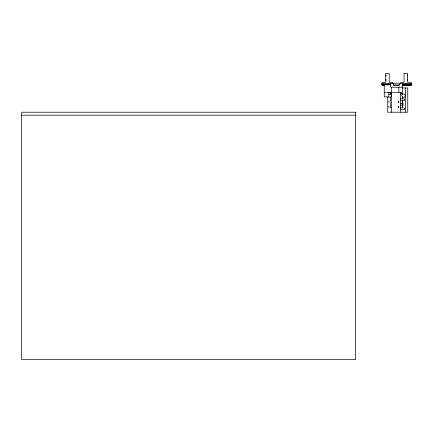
<?xml version="1.0" encoding="UTF-8"?>
<svg xmlns="http://www.w3.org/2000/svg" width="433" height="433" viewBox="0 0 433 433"><rect width="100%" height="100%" fill="white"/><g stroke="black" fill="none" stroke-linecap="round" stroke-linejoin="round"><path stroke-width="0.65" d="M393.667 83.152L398.604 83.152M381.911 83.629L390.593 83.629M402.371 83.629L411.35 83.629M381.911 84.191L390.593 84.191M402.371 84.191L411.35 84.191M381.911 84.83L390.593 84.884M393.548 84.884L398.858 84.884L398.858 85.501M402.371 84.83L411.35 84.83M384.201 85.431L382.279 85.501M402.371 85.431L410.977 85.501M384.201 85.501L381.911 85.501L381.911 82.611L382.279 82.286L385.743 82.286L385.743 73.383L389.207 73.383L389.207 82.286L392.525 82.286L392.893 83.526M402.371 85.501L411.35 85.501L411.35 82.611L410.977 82.286L407.518 82.286L407.518 73.383L404.054 73.383L404.054 82.286L400.736 82.286L400.368 83.526M402.419 87.975L407.762 87.975L407.762 112.223L387.724 112.223L387.724 96.943M384.26 84.884L384.26 92.305L400.341 92.305L400.341 112.223M388.791 94.064L390.615 94.064L391.529 95.644L390.615 97.23L388.791 97.23M400.341 100.597L404.546 100.597L404.546 98.87L400.341 98.865M400.341 105.111L403.063 105.111M391.681 107.768L390.544 107.768L390.544 102.502M400.341 107.768L402.939 107.768M400.341 109.625L404.546 109.625L404.546 107.904M21.65 115.189L355.634 115.189M400.341 103.379L403.063 103.379L403.063 105.1M384.26 92.305L384.266 96.884L388.829 96.884L388.839 92.305M407.35 74.806L407.35 76.414M407.35 79.012L407.35 80.619M405.537 87.975L405.537 112.223M402.566 100.478L402.566 103.866M402.566 104.851L402.566 108.05M402.419 94.454L402.419 87.233L390.593 87.233L390.593 83.526L393.786 83.526L393.786 83.97A0.59 0.59 0 0 0 393.786 85.057L393.786 85.501L399.177 85.501L399.177 85.057A0.59 0.59 0 0 0 399.177 83.97L399.177 83.526L402.371 83.526L402.371 87.233M402.419 96.84L402.419 98.773M402.419 100.055L402.419 103.915M402.419 105.122L402.419 107.768M402.322 100.483L402.322 103.796M402.322 105.122L402.322 107.768M398.858 87.233L398.858 92.305M391.681 87.233L391.681 112.223M390.544 92.305L390.544 94.064M390.544 97.23L390.544 101.181M388.958 100.851L388.958 102.567M388.958 105.923L388.958 107.638M385.911 74.806L385.911 76.414M385.911 79.012L385.911 80.619M400.341 92.435A0.99 0.99 0 0 1 401.429 93.42A0.99 0.99 0 0 1 400.341 94.405M400.341 92.602A0.823 0.823 0 0 1 401.261 93.42A0.823 0.823 0 0 1 400.341 94.237M391.681 93.939A0.99 0.99 0 0 1 391.681 92.9M398.116 101.912C398.468 102.924 399.875 101.923 398.236 102.28C398.414 101.051 399.74 101.625 398.122 101.863M398.116 106.859C398.311 107.963 399.962 106.713 398.355 107.324C397.987 106.09 399.811 106.35 398.122 106.816M402.641 94.064L401.727 95.644L402.641 97.23L404.471 97.23L405.385 95.644L404.471 94.064L402.641 94.064M355.634 112.223L21.65 112.223L21.65 359.617L355.634 359.617L355.634 112.223"/></g></svg>
